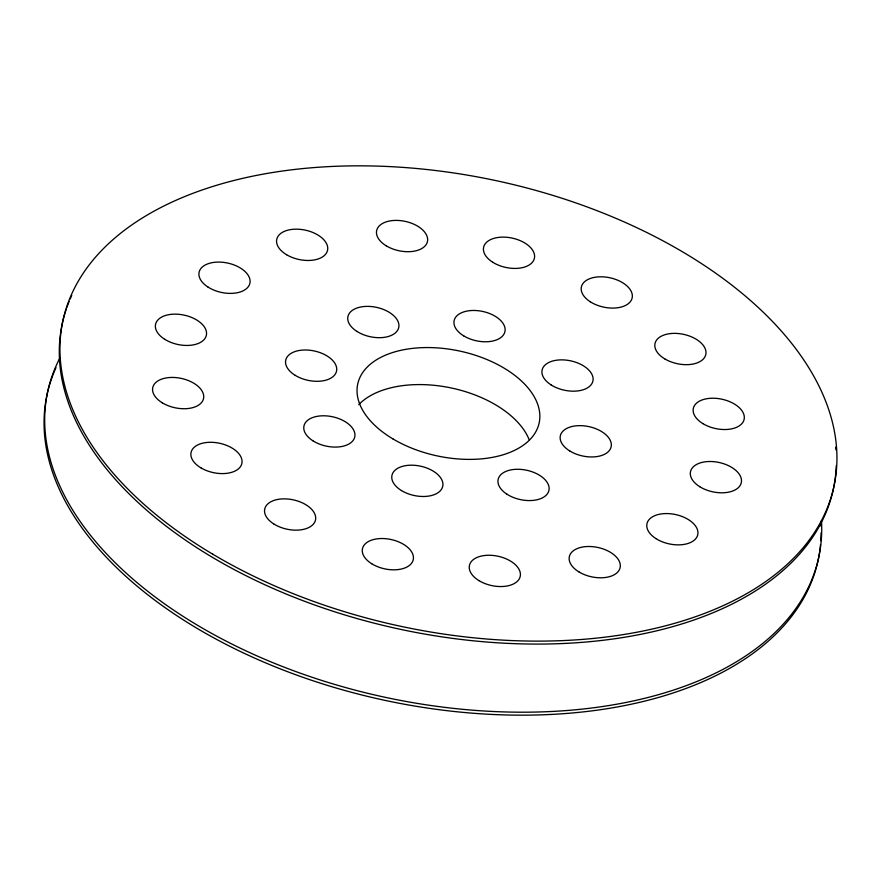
<?xml version="1.0" encoding="UTF-8"?>
<svg xmlns="http://www.w3.org/2000/svg" width="881" height="881" viewBox="0 0 881 881"><rect width="100%" height="100%" fill="white"/><g stroke="black" fill="none" stroke-linecap="round" stroke-linejoin="round"><path stroke-width="1.32" d="M836.234 465.686A394.325 227.871 12.1 0 1 406.835 630.664A394.325 227.871 12.1 0 1 66.372 308.824M66.802 307.579A394.325 227.871 12.1 0 1 69.136 301.456M70.15 299.022A394.325 227.871 12.1 0 1 71.768 295.41M835.617 447.108A394.325 227.871 12.1 0 1 835.86 449.784M821.444 520.572A394.325 227.871 12.1 0 1 385.614 697.4A394.325 227.871 12.1 0 1 60.106 357.576M820.508 544.623A394.325 227.871 12.1 0 1 373.985 697.917A394.325 227.871 12.1 0 1 55.977 367.685M820.806 523.534A394.325 227.871 12.1 0 1 820.949 526.188M821.081 532.818A394.325 227.871 12.1 0 1 820.806 540.703M358.732 404.665A92.78 53.62 12.1 0 1 450.312 387.772A92.78 53.62 12.1 0 1 529.107 439.575M212.662 554.138A394.325 227.871 12.1 0 0 833.745 487.303A394.325 227.871 12.1 0 0 298.89 168.987A394.325 227.871 12.1 0 0 212.662 554.138M392.959 438.925A92.78 53.62 12.1 0 0 539.095 423.199A92.78 53.62 12.1 0 0 413.255 348.303A92.78 53.62 12.1 0 0 392.959 438.925M507.049 494.263A25.978 15.01 12.1 0 0 548.731 491.135A25.978 15.01 12.1 0 0 514.812 469.375A25.978 15.01 12.1 0 0 507.049 494.263M655.893 538.566A25.978 15.01 12.1 0 0 697.565 535.428A25.978 15.01 12.1 0 0 663.635 513.667A25.978 15.01 12.1 0 0 655.893 538.566M579.191 572.066A25.978 15.01 12.1 0 0 620.114 567.661A25.978 15.01 12.1 0 0 584.874 546.694A25.978 15.01 12.1 0 0 579.191 572.066M478.978 580.634A25.978 15.01 12.1 0 0 520.153 576.659A25.978 15.01 12.1 0 0 485.343 555.415A25.978 15.01 12.1 0 0 478.978 580.634M371.694 563.719A25.978 15.01 12.1 0 0 413.123 560.162A25.978 15.01 12.1 0 0 378.753 538.654A25.978 15.01 12.1 0 0 371.694 563.719M401.483 490.563A25.978 15.01 12.1 0 0 442.669 486.598A25.978 15.01 12.1 0 0 407.87 465.355A25.978 15.01 12.1 0 0 401.483 490.563M312.876 440.775A25.978 15.01 12.1 0 0 354.558 437.648A25.978 15.01 12.1 0 0 320.64 415.887A25.978 15.01 12.1 0 0 312.876 440.775M273.639 523.854A25.978 15.01 12.1 0 0 315.31 520.715A25.978 15.01 12.1 0 0 281.38 498.965A25.978 15.01 12.1 0 0 273.639 523.854M200.934 467.866A25.978 15.01 12.1 0 0 241.857 463.461A25.978 15.01 12.1 0 0 206.617 442.493A25.978 15.01 12.1 0 0 200.934 467.866M162.291 402.815A25.978 15.01 12.1 0 0 203.478 398.829A25.978 15.01 12.1 0 0 168.667 377.597A25.978 15.01 12.1 0 0 162.291 402.815M164.802 339.339A25.978 15.01 12.1 0 0 206.231 335.782A25.978 15.01 12.1 0 0 171.861 314.275A25.978 15.01 12.1 0 0 164.802 339.339M295.278 375.383A25.978 15.01 12.1 0 0 336.465 371.419A25.978 15.01 12.1 0 0 301.665 350.164A25.978 15.01 12.1 0 0 295.278 375.383M356.86 331.377A25.978 15.01 12.1 0 0 398.542 328.25A25.978 15.01 12.1 0 0 364.624 306.478A25.978 15.01 12.1 0 0 356.86 331.377M463.67 335.848A25.978 15.01 12.1 0 0 504.868 331.873A25.978 15.01 12.1 0 0 470.069 310.63A25.978 15.01 12.1 0 0 463.67 335.848M551.032 384.865A25.978 15.01 12.1 0 0 592.715 381.737A25.978 15.01 12.1 0 0 558.796 359.966A25.978 15.01 12.1 0 0 551.032 384.865M569.875 451.028A25.978 15.01 12.1 0 0 611.073 447.063A25.978 15.01 12.1 0 0 576.273 425.809A25.978 15.01 12.1 0 0 569.875 451.028M699.745 486.697A25.978 15.01 12.1 0 0 741.174 483.14A25.978 15.01 12.1 0 0 706.804 461.633A25.978 15.01 12.1 0 0 699.745 486.697M702.884 423.618A25.978 15.01 12.1 0 0 744.06 419.631A25.978 15.01 12.1 0 0 709.249 398.388A25.978 15.01 12.1 0 0 702.884 423.618M664.869 358.941A25.978 15.01 12.1 0 0 705.791 354.536A25.978 15.01 12.1 0 0 670.551 333.569A25.978 15.01 12.1 0 0 664.869 358.941M590.292 301.787A25.978 15.01 12.1 0 0 631.963 298.648A25.978 15.01 12.1 0 0 598.034 276.898A25.978 15.01 12.1 0 0 590.292 301.787M492.853 262.318A25.978 15.01 12.1 0 0 534.282 258.761A25.978 15.01 12.1 0 0 499.912 237.253A25.978 15.01 12.1 0 0 492.853 262.318M386.197 245.788A25.978 15.01 12.1 0 0 427.384 241.801A25.978 15.01 12.1 0 0 392.574 220.569A25.978 15.01 12.1 0 0 386.197 245.788M286.611 254.741A25.978 15.01 12.1 0 0 327.534 250.347A25.978 15.01 12.1 0 0 292.294 229.368A25.978 15.01 12.1 0 0 286.611 254.741M208.037 287.085A25.978 15.01 12.1 0 0 249.708 283.946A25.978 15.01 12.1 0 0 215.779 262.186A25.978 15.01 12.1 0 0 208.037 287.085"/></g></svg>
